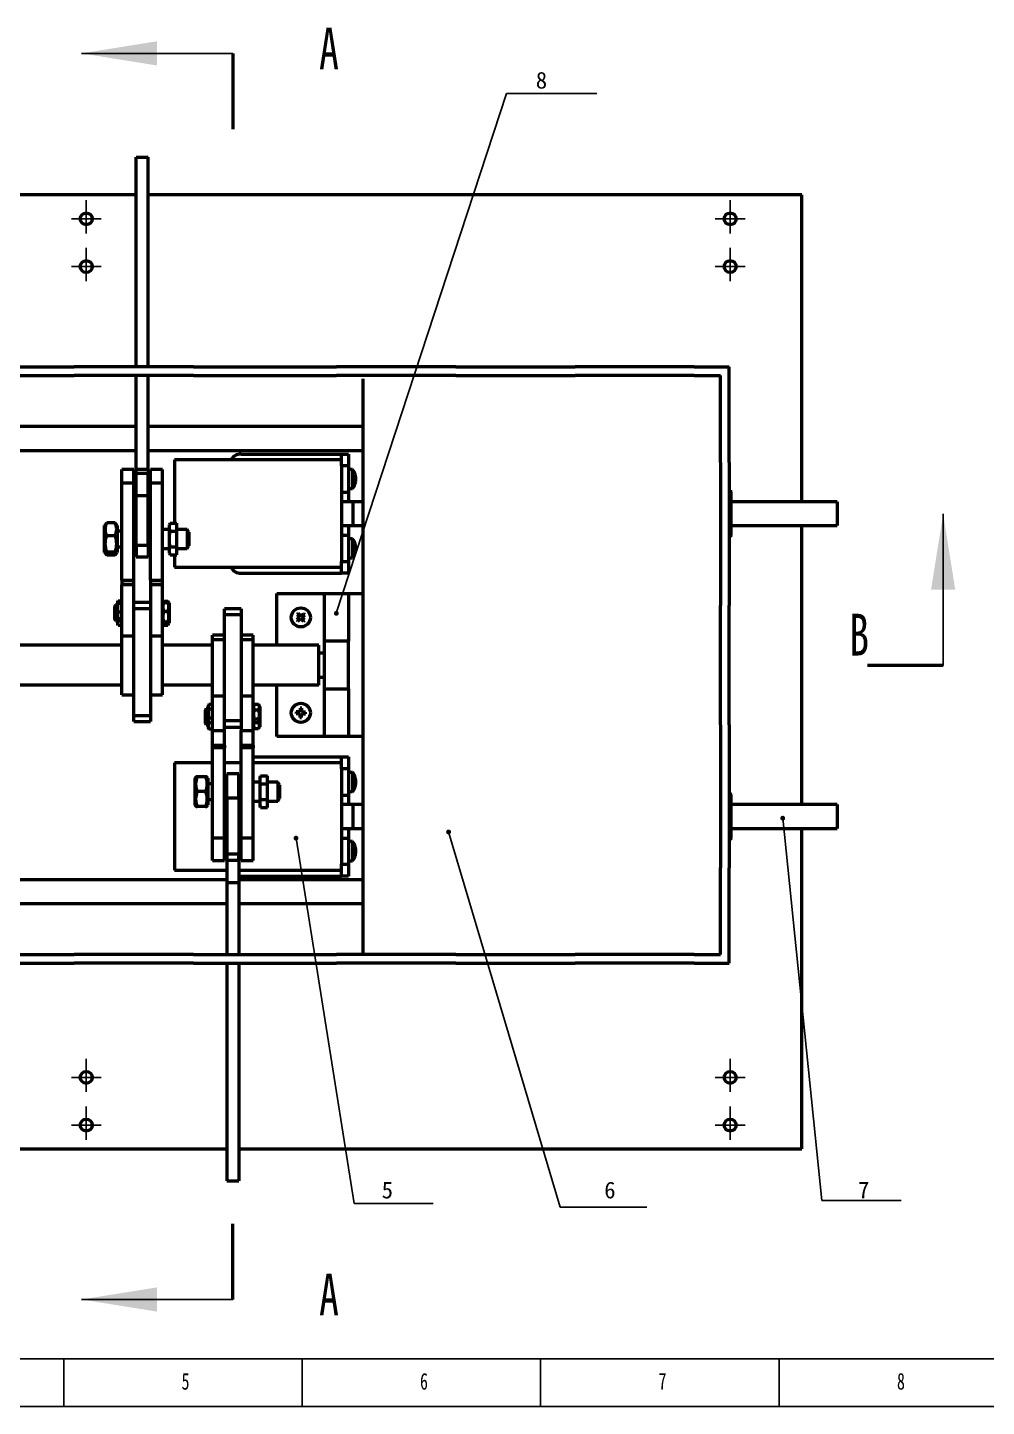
# Model space of a CAD drawing. Header units: millimetres. Extents: x 0 to 4205, y 0 to 2970.
# Drawn here: x 1102 to 2107, y 0 to 1445 of the extents above; entities that cross this region are included whole.
import ezdxf

# ---------------------------------------------------------------- set-up
doc = ezdxf.new("R2010")
doc.units = ezdxf.units.MM
doc.header["$LTSCALE"] = 5
doc.layers.add('10', color=7, linetype='Continuous')
doc.layers.add('5', color=7, linetype='Continuous')
doc.layers.add('标注层', color=4, linetype='Continuous', lineweight=25)
doc.layers.add('轮廓实线层', color=7, linetype='Continuous', lineweight=50)
doc.styles.add('SLDTEXTSTYLE4', font='TXT', dxfattribs={"width": 0.7})
doc.dimstyles.new('ISO-25', dxfattribs={"dimtxt": 2.5, "dimasz": 2.5, "dimexe": 1.25, "dimexo": 0.625, "dimtad": 1, "dimtxsty": 'Standard', "dimcen": 2.5, "dimadec": 0, "dimazin": 0, "dimtfac": 1, "dimtmove": 0, "dimatfit": 3, "dimfxl": 1, "dimarcsym": 0})

msp = doc.modelspace()

# ---------------------------------------------------------------- linework, layer by layer
for p, q in [((1317.33, 1418.258), (1158.58, 1418.258)), ((2061.959, 776.766), (2061.959, 935.516)), ((1317.33, 112.09), (1158.58, 112.09))]:
    msp.add_line(p, q)
at = {"lineweight": 50}
for p, q in [((1216.08, 1089.541), (1216.08, 1309.548)), ((1216.08, 1309.548), (1228.58, 1309.548)), ((1228.58, 1089.541), (1228.58, 1309.548)), ((1216.08, 1269.831), (943.58, 1269.831)), ((1913.69, 1269.831), (1228.58, 1269.831)), ((1913.69, 948.291), (1913.69, 1269.831)), ((1001.08, 1089.541), (1151.08, 1089.541)), ((1276.08, 1089.541), (1151.08, 1089.541)), ((1276.08, 1089.541), (1426.08, 1089.541)), ((1551.08, 1089.541), (1426.08, 1089.541)), ((1551.08, 1089.541), (1676.08, 1089.541)), ((1801.08, 1089.541), (1676.08, 1089.541)), ((1801.08, 1089.541), (1828.58, 1089.541)), ((1828.58, 1089.541), (1837.58, 1089.541)), ((1837.58, 989.541), (1837.58, 1089.541)), ((1001.08, 1080.541), (1151.08, 1080.541)), ((1276.08, 1080.541), (1151.08, 1080.541)), ((1216.08, 982.143), (1216.08, 1080.541)), ((1228.58, 982.143), (1228.58, 1080.541)), ((1276.08, 1080.541), (1426.08, 1080.541)), ((1551.08, 1080.541), (1426.08, 1080.541)), ((1426.08, 1080.541), (1426.08, 1079.541)), ((1453.58, 1077.041), (1453.58, 473.541)), ((1551.08, 1080.541), (1676.08, 1080.541)), ((1801.08, 1080.541), (1676.08, 1080.541)), ((1801.08, 1080.541), (1828.58, 1080.541)), ((1828.58, 989.541), (1828.58, 1080.541)), ((1216.08, 1027.041), (943.58, 1027.041)), ((1453.58, 1027.041), (1228.58, 1027.041)), ((943.58, 1002.041), (1216.08, 1002.041)), ((1228.58, 1002.041), (1453.58, 1002.041)), ((1326.08, 998.291), (1426.08, 998.291)), ((1426.08, 998.291), (1431.08, 998.291)), ((1431.08, 998.291), (1438.58, 998.291)), ((1431.08, 985.791), (1431.08, 998.291)), ((1438.58, 998.291), (1438.58, 985.791)), ((1431.08, 992.041), (1256.08, 992.041)), ((1256.08, 992.041), (1256.08, 925.779)), ((1438.58, 985.791), (1431.08, 985.791)), ((1431.08, 985.791), (1431.08, 981.702)), ((1438.58, 985.791), (1438.58, 958.291)), ((1828.58, 989.541), (1828.58, 839.541)), ((1837.58, 989.541), (1837.58, 839.541)), ((1213.58, 982.111), (1201.08, 982.111)), ((1201.08, 968.018), (1201.08, 982.111)), ((1213.58, 968.018), (1213.58, 982.111)), ((1228.58, 982.143), (1216.08, 982.143)), ((1216.08, 977.957), (1216.08, 982.143)), ((1228.58, 977.957), (1216.08, 977.957)), ((1216.08, 954.551), (1216.08, 977.957)), ((1228.58, 982.143), (1228.58, 977.957)), ((1228.58, 954.551), (1228.58, 977.957)), ((1243.58, 982.111), (1231.08, 982.111)), ((1231.08, 968.018), (1231.08, 982.111)), ((1243.58, 968.018), (1243.58, 982.111)), ((1431.08, 981.702), (1431.08, 889.88)), ((1442.889, 982.041), (1438.58, 982.041)), ((1442.889, 982.041), (1442.889, 962.041)), ((1201.08, 968.018), (1213.58, 968.018)), ((1201.08, 865.93), (1201.08, 968.018)), ((1213.58, 865.93), (1213.58, 968.018)), ((1228.58, 954.551), (1216.08, 954.551)), ((1216.08, 902.627), (1216.08, 954.551)), ((1228.58, 902.627), (1228.58, 954.551)), ((1231.08, 968.018), (1243.58, 968.018)), ((1231.08, 865.93), (1231.08, 968.018)), ((1243.58, 865.93), (1243.58, 968.018)), ((1431.08, 958.291), (1438.58, 958.291)), ((1438.58, 962.041), (1442.889, 962.041)), ((1438.58, 958.291), (1438.58, 948.291)), ((1839.03, 959.541), (1837.58, 959.541)), ((1839.78, 935.791), (1839.78, 958.791)), ((1443.58, 948.291), (1431.08, 948.291)), ((1453.58, 948.291), (1443.58, 948.291)), ((1443.58, 935.068), (1443.58, 948.291)), ((1443.58, 923.291), (1443.58, 948.291)), ((1950.952, 948.291), (1839.78, 948.291)), ((1950.952, 948.291), (1950.952, 923.291)), ((1185.078, 926.298), (1182.83, 923.467)), ((1193.832, 926.298), (1185.078, 926.298)), ((1196.08, 923.467), (1193.832, 926.298)), ((1251.499, 925.779), (1251.08, 924.217)), ((1251.499, 925.779), (1258.58, 925.779)), ((1258.58, 917.498), (1258.58, 925.779)), ((1443.58, 923.291), (1443.58, 935.068)), ((1839.78, 912.791), (1839.78, 935.791)), ((1182.83, 922.632), (1182.83, 923.467)), ((1182.83, 894.967), (1182.83, 922.632)), ((1182.83, 914.514), (1182.83, 906.276)), ((1193.832, 912.46), (1185.078, 912.46)), ((1196.08, 923.467), (1196.08, 894.967)), ((1201.08, 917.412), (1197.08, 917.412)), ((1216.08, 919.217), (1213.58, 919.217)), ((1231.08, 919.217), (1228.58, 919.217)), ((1251.08, 919.217), (1243.58, 919.217)), ((1251.08, 923.833), (1251.08, 924.217)), ((1251.08, 919.444), (1251.08, 923.833)), ((1251.499, 917.498), (1251.08, 919.444)), ((1251.08, 913.606), (1251.08, 919.444)), ((1251.08, 904.828), (1251.08, 913.606)), ((1251.499, 917.498), (1258.58, 917.498)), ((1269.517, 919.217), (1258.58, 919.217)), ((1258.58, 900.935), (1258.58, 917.498)), ((1271.08, 916.51), (1269.517, 919.217)), ((1269.517, 919.217), (1269.517, 899.217)), ((1271.08, 916.51), (1271.08, 901.923)), ((1431.08, 923.291), (1443.58, 923.291)), ((1431.08, 913.291), (1438.58, 913.291)), ((1438.58, 923.291), (1438.58, 913.291)), ((1438.58, 913.291), (1438.58, 885.791)), ((1443.58, 923.291), (1453.58, 923.291)), ((1837.58, 912.041), (1839.03, 912.041)), ((1839.78, 923.291), (1950.952, 923.291)), ((1913.69, 630.791), (1913.69, 923.291)), ((1197.08, 901.021), (1201.08, 901.021)), ((1213.58, 899.217), (1216.08, 899.217)), ((1216.08, 902.627), (1228.58, 902.627)), ((1216.08, 902.627), (1216.08, 890.467)), ((1228.58, 902.627), (1228.58, 890.467)), ((1228.58, 899.217), (1231.08, 899.217)), ((1243.58, 899.217), (1251.08, 899.217)), ((1251.499, 900.935), (1251.08, 904.828)), ((1251.08, 898.989), (1251.08, 904.828)), ((1251.08, 894.6), (1251.08, 898.989)), ((1251.499, 900.935), (1258.58, 900.935)), ((1258.58, 892.654), (1258.58, 900.935)), ((1258.58, 899.217), (1269.517, 899.217)), ((1269.517, 899.217), (1271.08, 901.923)), ((1442.889, 909.541), (1438.58, 909.541)), ((1442.889, 909.541), (1442.889, 889.541)), ((1182.83, 894.967), (1185.078, 892.136)), ((1185.078, 895.379), (1183.954, 893.551)), ((1193.832, 895.379), (1185.078, 895.379)), ((1193.832, 892.136), (1185.078, 892.136)), ((1193.832, 892.136), (1196.08, 894.967)), ((1216.08, 890.467), (1228.58, 890.467)), ((1251.08, 894.217), (1251.08, 894.6)), ((1251.08, 894.217), (1251.499, 892.654)), ((1251.499, 892.654), (1258.58, 892.654)), ((1256.08, 892.654), (1256.08, 879.541)), ((1431.08, 889.88), (1431.08, 885.791)), ((1431.08, 885.791), (1438.58, 885.791)), ((1431.08, 873.291), (1431.08, 885.791)), ((1438.58, 889.541), (1442.889, 889.541)), ((1438.58, 885.791), (1438.58, 873.291)), ((1256.08, 879.541), (1431.08, 879.541)), ((1326.08, 873.291), (1426.08, 873.291)), ((1426.08, 873.291), (1431.08, 873.291)), ((1438.58, 873.291), (1431.08, 873.291)), ((1201.08, 865.93), (1213.58, 865.93)), ((1201.08, 865.93), (1201.08, 865.619)), ((1201.08, 865.619), (1213.58, 865.619)), ((1201.08, 865.619), (1201.08, 861.086)), ((1213.58, 861.086), (1201.08, 861.086)), ((1201.08, 807.74), (1201.08, 861.086)), ((1213.58, 865.619), (1213.58, 865.93)), ((1213.58, 861.086), (1213.58, 865.619)), ((1213.58, 717.888), (1213.58, 861.086)), ((1231.08, 865.93), (1243.58, 865.93)), ((1231.08, 865.93), (1231.08, 865.619)), ((1231.08, 865.619), (1243.58, 865.619)), ((1231.08, 865.619), (1231.08, 717.888)), ((1243.58, 861.086), (1231.08, 861.086)), ((1243.58, 865.619), (1243.58, 865.93)), ((1243.58, 861.086), (1243.58, 865.619)), ((1243.58, 807.74), (1243.58, 861.086)), ((1194.455, 840.076), (1193.58, 838.56)), ((1193.58, 831.591), (1193.58, 838.56)), ((1196.83, 840.076), (1194.455, 840.076)), ((1194.455, 830.075), (1194.455, 840.076)), ((1196.83, 842.488), (1196.83, 843.79)), ((1197.051, 842.023), (1196.83, 842.488)), ((1196.83, 840.112), (1196.83, 842.488)), ((1196.83, 834.756), (1196.83, 840.112)), ((1197.051, 844.255), (1201.08, 844.255)), ((1197.051, 842.023), (1201.08, 842.023)), ((1231.08, 842.576), (1213.58, 842.576)), ((1245, 844.002), (1243.58, 842.2)), ((1245, 844.002), (1249.16, 844.002)), ((1245, 844.002), (1245, 842.561)), ((1245, 842.561), (1249.16, 842.561)), ((1250.58, 842.2), (1249.16, 844.002)), ((1249.16, 844.002), (1249.16, 842.561)), ((1250.58, 842.2), (1250.58, 828.44)), ((1363.58, 797.99), (1363.58, 852.041)), ((1363.58, 852.041), (1413.58, 852.041)), ((1413.58, 852.041), (1438.58, 852.041)), ((1413.58, 802.041), (1413.58, 852.041)), ((1438.58, 852.041), (1438.58, 802.041)), ((1438.58, 852.041), (1453.58, 852.041)), ((1828.58, 714.541), (1828.58, 839.541)), ((1837.58, 714.541), (1837.58, 839.541)), ((1193.58, 831.591), (1194.455, 830.075)), ((1193.58, 824.887), (1193.58, 831.591)), ((1193.58, 824.887), (1194.455, 823.371)), ((1194.455, 830.075), (1196.83, 830.075)), ((1194.455, 823.371), (1194.455, 830.075)), ((1197.051, 832.844), (1196.83, 834.756)), ((1196.83, 831.397), (1196.83, 834.756)), ((1196.83, 827.343), (1196.83, 831.397)), ((1197.051, 825.896), (1196.83, 827.343)), ((1196.83, 826.361), (1196.83, 827.343)), ((1196.83, 825.577), (1196.83, 826.361)), ((1197.051, 823.583), (1196.83, 825.577)), ((1196.83, 822.586), (1196.83, 825.577)), ((1197.051, 832.844), (1201.08, 832.844)), ((1197.051, 825.896), (1201.08, 825.896)), ((1231.08, 836.193), (1213.58, 836.193)), ((1245, 833.635), (1244.109, 829.89)), ((1244.109, 829.89), (1244.109, 825.56)), ((1244.109, 825.56), (1245, 822.539)), ((1245, 833.635), (1249.16, 833.635)), ((1249.16, 833.635), (1250.051, 829.89)), ((1250.051, 825.56), (1249.16, 822.539)), ((1250.051, 829.89), (1250.051, 825.56)), ((1250.58, 832.053), (1250.58, 836.244)), ((1250.58, 828.44), (1250.58, 827.951)), ((1250.58, 827.951), (1250.58, 824.036)), ((1250.58, 821.785), (1250.58, 824.523)), ((1250.58, 824.036), (1250.58, 821.246)), ((1326.08, 836.188), (1308.58, 836.188)), ((1308.58, 708.605), (1308.58, 836.188)), ((1326.08, 829.813), (1308.58, 829.813)), ((1326.08, 836.188), (1326.08, 708.605)), ((1194.455, 823.371), (1196.83, 823.371)), ((1196.83, 819.793), (1196.83, 822.586)), ((1197.051, 818.796), (1196.83, 819.793)), ((1196.83, 819.621), (1196.83, 819.793)), ((1196.83, 819.621), (1197.051, 818.797)), ((1197.051, 823.583), (1201.08, 823.583)), ((1197.051, 818.796), (1201.08, 818.796)), ((1243.58, 821.246), (1245, 818.869)), ((1245, 822.539), (1244.456, 820.876)), ((1244.456, 820.876), (1245, 818.869)), ((1245, 822.539), (1249.16, 822.539)), ((1245, 818.869), (1249.16, 818.869)), ((1249.16, 822.539), (1249.752, 820.876)), ((1249.16, 818.869), (1250.58, 821.246)), ((1249.752, 820.876), (1249.16, 818.869)), ((1201.08, 797.99), (1056.08, 797.99)), ((1201.08, 745.791), (1201.08, 807.74)), ((1201.08, 807.74), (1213.58, 807.74)), ((1231.08, 807.74), (1243.58, 807.74)), ((1243.58, 745.791), (1243.58, 807.74)), ((1296.08, 797.99), (1243.58, 797.99)), ((1308.58, 808.291), (1296.08, 808.291)), ((1296.08, 804.057), (1296.08, 808.291)), ((1296.08, 804.057), (1308.58, 804.057)), ((1296.08, 744.798), (1296.08, 804.057)), ((1338.58, 808.291), (1326.08, 808.291)), ((1326.08, 804.057), (1338.58, 804.057)), ((1338.58, 804.057), (1338.58, 808.291)), ((1338.58, 744.798), (1338.58, 804.057)), ((1407.38, 797.99), (1338.58, 797.99)), ((1407.38, 780.374), (1407.38, 797.99)), ((1438.58, 802.041), (1413.58, 802.041)), ((1413.58, 752.041), (1413.58, 802.041)), ((1438.58, 752.041), (1438.58, 802.041)), ((1413.58, 789.541), (1407.38, 789.541)), ((1407.38, 756.091), (1407.38, 780.374)), ((1201.08, 756.091), (1056.08, 756.091)), ((1296.08, 756.091), (1243.58, 756.091)), ((1407.38, 756.091), (1338.58, 756.091)), ((1363.58, 702.041), (1363.58, 756.091)), ((1407.38, 764.541), (1413.58, 764.541)), ((1413.58, 752.041), (1438.58, 752.041)), ((1413.58, 702.041), (1413.58, 752.041)), ((1438.58, 752.041), (1438.58, 702.041)), ((1201.08, 745.791), (1213.58, 745.791)), ((1231.08, 745.791), (1243.58, 745.791)), ((1296.08, 744.798), (1308.58, 744.798)), ((1296.08, 708.605), (1296.08, 744.798)), ((1326.08, 744.798), (1338.58, 744.798)), ((1338.58, 708.605), (1338.58, 744.798)), ((1213.58, 724.263), (1231.08, 724.263)), ((1289.455, 731.465), (1288.58, 729.95)), ((1288.58, 729.247), (1288.58, 729.95)), ((1288.58, 722.981), (1288.58, 729.247)), ((1288.585, 722.972), (1288.58, 722.964)), ((1288.58, 720.773), (1288.58, 722.964)), ((1291.83, 731.465), (1289.455, 731.465)), ((1289.455, 730.457), (1289.455, 731.465)), ((1289.455, 721.465), (1289.455, 730.457)), ((1292.051, 736.04), (1291.83, 735.215)), ((1291.83, 735.056), (1291.83, 735.215)), ((1291.83, 732.301), (1291.83, 735.056)), ((1292.051, 731.317), (1291.83, 732.301)), ((1291.83, 729.323), (1291.83, 732.301)), ((1291.83, 723.736), (1291.83, 729.323)), ((1292.051, 721.742), (1291.83, 723.736)), ((1291.83, 720.732), (1291.83, 723.736)), ((1292.051, 736.04), (1296.08, 736.04)), ((1292.051, 731.317), (1296.08, 731.317)), ((1340, 735.977), (1338.58, 733.59)), ((1340, 735.977), (1344.16, 735.977)), ((1340, 730.205), (1344.16, 730.205)), ((1345.58, 733.59), (1344.16, 735.977)), ((1345.58, 733.59), (1345.58, 719.34)), ((1345.58, 733.091), (1345.58, 730.381)), ((1213.58, 717.888), (1231.08, 717.888)), ((1288.58, 715.995), (1288.58, 720.773)), ((1288.58, 715.995), (1289.455, 714.479)), ((1289.455, 721.336), (1289.455, 721.465)), ((1289.455, 714.479), (1289.455, 721.336)), ((1289.455, 714.479), (1291.83, 714.479)), ((1291.83, 717.901), (1291.83, 720.732)), ((1292.051, 716.891), (1291.83, 717.901)), ((1291.83, 717.715), (1291.83, 717.901)), ((1291.83, 715.863), (1291.83, 717.715)), ((1292.051, 716.891), (1291.83, 715.863)), ((1291.83, 711.779), (1291.83, 715.863)), ((1292.051, 710.321), (1291.83, 711.779)), ((1291.83, 710.771), (1291.83, 711.779)), ((1292.051, 721.742), (1296.08, 721.742)), ((1292.051, 716.891), (1296.08, 716.891)), ((1292.051, 710.321), (1296.08, 710.321)), ((1296.08, 708.605), (1308.58, 708.605)), ((1296.08, 693.25), (1296.08, 708.605)), ((1308.58, 718.966), (1326.08, 718.966)), ((1308.58, 711.979), (1326.08, 711.979)), ((1308.58, 693.25), (1308.58, 708.605)), ((1326.08, 708.605), (1338.58, 708.605)), ((1326.08, 693.25), (1326.08, 708.605)), ((1338.58, 712.354), (1340, 710.581)), ((1338.58, 693.25), (1338.58, 708.605)), ((1340, 716.954), (1339.729, 716.954)), ((1339.827, 717.292), (1340, 720.693)), ((1340, 720.693), (1344.16, 720.693)), ((1340, 716.954), (1344.402, 716.954)), ((1340, 710.581), (1344.16, 710.581)), ((1344.313, 717.277), (1344.16, 720.693)), ((1344.16, 710.581), (1345.58, 712.354)), ((1345.58, 722.562), (1345.58, 718.384)), ((1345.58, 719.34), (1345.58, 712.354)), ((1828.58, 714.541), (1828.58, 564.541)), ((1837.58, 714.541), (1837.58, 564.541)), ((1413.58, 702.041), (1363.58, 702.041)), ((1438.58, 702.041), (1413.58, 702.041)), ((1453.58, 702.041), (1438.58, 702.041)), ((1296.08, 693.25), (1308.58, 693.25)), ((1296.08, 690.194), (1296.08, 693.25)), ((1308.58, 690.194), (1296.08, 690.194)), ((1296.08, 595.94), (1296.08, 690.194)), ((1308.58, 693.25), (1308.58, 690.194)), ((1308.58, 595.94), (1308.58, 690.194)), ((1326.08, 693.25), (1338.58, 693.25)), ((1326.08, 690.194), (1326.08, 693.25)), ((1338.58, 690.194), (1326.08, 690.194)), ((1326.08, 595.94), (1326.08, 690.194)), ((1338.58, 693.25), (1338.58, 690.194)), ((1338.58, 595.94), (1338.58, 690.194)), ((1338.58, 680.791), (1426.08, 680.791)), ((1426.08, 680.791), (1431.08, 680.791)), ((1431.08, 680.791), (1438.58, 680.791)), ((1431.08, 668.291), (1431.08, 680.791)), ((1438.58, 680.791), (1438.58, 668.291)), ((1296.08, 674.541), (1256.08, 674.541)), ((1256.08, 674.541), (1256.08, 562.041)), ((1326.08, 674.541), (1308.58, 674.541)), ((1431.08, 674.541), (1338.58, 674.541)), ((1431.08, 668.291), (1431.08, 664.202)), ((1438.58, 668.291), (1431.08, 668.291)), ((1438.58, 668.291), (1438.58, 640.791)), ((1278.674, 660.105), (1277.83, 658.642)), ((1277.83, 644.392), (1277.83, 658.642)), ((1288.832, 660.105), (1280.078, 660.105)), ((1291.08, 658.642), (1290.235, 660.105)), ((1291.08, 658.642), (1291.08, 630.142)), ((1296.08, 652.588), (1292.08, 652.588)), ((1311.08, 654.392), (1308.58, 654.392)), ((1323.58, 663.142), (1311.08, 663.142)), ((1311.08, 637.597), (1311.08, 663.142)), ((1323.58, 637.597), (1323.58, 663.142)), ((1326.08, 654.392), (1323.58, 654.392)), ((1346.08, 654.392), (1338.58, 654.392)), ((1346.499, 660.955), (1346.08, 659.392)), ((1346.08, 659.009), (1346.08, 659.392)), ((1346.08, 654.62), (1346.08, 659.009)), ((1346.08, 648.781), (1346.08, 654.62)), ((1346.499, 652.674), (1346.08, 654.62)), ((1346.499, 660.955), (1353.58, 660.955)), ((1346.499, 652.674), (1353.58, 652.674)), ((1353.58, 652.674), (1353.58, 660.955)), ((1364.517, 654.392), (1353.58, 654.392)), ((1353.58, 636.111), (1353.58, 652.674)), ((1366.08, 651.686), (1364.517, 654.392)), ((1364.517, 654.392), (1364.517, 634.392)), ((1366.08, 651.686), (1366.08, 637.099)), ((1431.08, 664.202), (1431.08, 572.38)), ((1442.889, 664.541), (1438.58, 664.541)), ((1442.889, 664.541), (1442.889, 654.541)), ((1442.889, 654.541), (1442.889, 644.541)), ((1277.83, 630.142), (1277.83, 644.392)), ((1288.832, 644.392), (1280.078, 644.392)), ((1292.08, 636.197), (1296.08, 636.197)), ((1323.58, 637.597), (1311.08, 637.597)), ((1311.08, 637.597), (1311.08, 579.346)), ((1323.58, 637.597), (1323.58, 579.346)), ((1346.08, 640.003), (1346.08, 648.781)), ((1346.08, 634.165), (1346.08, 640.003)), ((1346.499, 636.111), (1346.08, 640.003)), ((1346.499, 636.111), (1353.58, 636.111)), ((1353.58, 627.83), (1353.58, 636.111)), ((1364.517, 634.392), (1366.08, 637.099)), ((1431.08, 640.791), (1438.58, 640.791)), ((1438.58, 644.541), (1442.889, 644.541)), ((1438.58, 640.791), (1438.58, 630.791)), ((1839.03, 642.041), (1837.58, 642.041)), ((1839.78, 618.291), (1839.78, 641.291)), ((1277.83, 630.142), (1278.674, 628.68)), ((1288.832, 628.68), (1280.078, 628.68)), ((1290.235, 628.68), (1291.08, 630.142)), ((1308.58, 634.392), (1311.08, 634.392)), ((1323.58, 634.392), (1326.08, 634.392)), ((1338.58, 634.392), (1346.08, 634.392)), ((1346.08, 629.776), (1346.08, 634.165)), ((1346.499, 627.83), (1346.08, 629.776)), ((1346.08, 629.392), (1346.08, 629.776)), ((1346.08, 629.392), (1346.499, 627.83)), ((1346.499, 627.83), (1353.58, 627.83)), ((1353.58, 634.392), (1364.517, 634.392)), ((1443.58, 630.791), (1431.08, 630.791)), ((1453.58, 630.791), (1443.58, 630.791)), ((1443.58, 609.628), (1443.58, 630.791)), ((1443.58, 629.477), (1443.58, 630.791)), ((1443.58, 605.791), (1443.58, 629.477)), ((1950.952, 630.791), (1839.78, 630.791)), ((1950.952, 630.791), (1950.952, 605.791)), ((1443.58, 605.791), (1443.58, 609.628)), ((1839.78, 595.291), (1839.78, 618.291)), ((1296.08, 595.94), (1308.58, 595.94)), ((1296.08, 572.392), (1296.08, 595.94)), ((1308.58, 572.392), (1308.58, 595.94)), ((1326.08, 595.94), (1338.58, 595.94)), ((1326.08, 572.392), (1326.08, 595.94)), ((1338.58, 572.392), (1338.58, 595.94)), ((1431.08, 605.791), (1443.58, 605.791)), ((1431.08, 595.791), (1438.58, 595.791)), ((1438.58, 605.791), (1438.58, 595.791)), ((1438.58, 595.791), (1438.58, 568.291)), ((1443.58, 605.791), (1453.58, 605.791)), ((1837.58, 594.541), (1839.03, 594.541)), ((1839.78, 605.791), (1950.952, 605.791)), ((1913.69, 269.831), (1913.69, 605.791)), ((1311.08, 579.346), (1323.58, 579.346)), ((1311.08, 579.346), (1311.08, 572.551)), ((1323.58, 572.551), (1323.58, 579.346)), ((1442.889, 592.041), (1438.58, 592.041)), ((1442.889, 592.041), (1442.889, 582.041)), ((1442.889, 582.041), (1442.889, 572.041)), ((1296.08, 572.392), (1308.58, 572.392)), ((1311.08, 572.551), (1323.58, 572.551)), ((1311.08, 572.551), (1311.08, 549.25)), ((1323.58, 572.551), (1323.58, 549.25)), ((1326.08, 572.392), (1338.58, 572.392)), ((1431.08, 572.38), (1431.08, 568.291)), ((1431.08, 568.291), (1438.58, 568.291)), ((1431.08, 555.791), (1431.08, 568.291)), ((1438.58, 572.041), (1442.889, 572.041)), ((1438.58, 568.291), (1438.58, 555.791)), ((1828.58, 473.541), (1828.58, 564.541)), ((1837.58, 464.541), (1837.58, 564.541)), ((1311.08, 552.041), (1041.08, 552.041)), ((1256.08, 562.041), (1311.08, 562.041)), ((1311.08, 549.25), (1323.58, 549.25)), ((1311.08, 549.25), (1311.08, 473.541)), ((1323.58, 562.041), (1431.08, 562.041)), ((1323.58, 555.791), (1426.08, 555.791)), ((1453.58, 552.041), (1323.58, 552.041)), ((1323.58, 549.25), (1323.58, 473.541)), ((1426.08, 555.791), (1431.08, 555.791)), ((1438.58, 555.791), (1431.08, 555.791)), ((1041.08, 527.041), (1311.08, 527.041)), ((1323.58, 527.041), (1453.58, 527.041)), ((1001.08, 473.541), (1151.08, 473.541)), ((1001.08, 464.541), (1151.08, 464.541)), ((1276.08, 473.541), (1151.08, 473.541)), ((1276.08, 464.541), (1151.08, 464.541)), ((1276.08, 473.541), (1426.08, 473.541)), ((1276.08, 464.541), (1426.08, 464.541)), ((1311.08, 464.541), (1311.08, 236.576)), ((1323.58, 464.541), (1323.58, 236.576)), ((1551.08, 473.541), (1426.08, 473.541)), ((1551.08, 464.541), (1426.08, 464.541)), ((1551.08, 473.541), (1676.08, 473.541)), ((1551.08, 464.541), (1676.08, 464.541)), ((1801.08, 473.541), (1676.08, 473.541)), ((1801.08, 464.541), (1676.08, 464.541)), ((1801.08, 473.541), (1828.58, 473.541)), ((1801.08, 464.541), (1828.58, 464.541)), ((1828.58, 464.541), (1837.58, 464.541)), ((1041.08, 269.831), (1311.08, 269.831)), ((1323.58, 269.831), (1913.69, 269.831)), ((1311.08, 236.576), (1323.58, 236.576))]:
    msp.add_line(p, q, dxfattribs=at)
msp.add_lwpolyline([(1193.832, 895.379), (1194.956, 893.551)], dxfattribs=at)
at = {"lineweight": 50, "flags": 128}
msp.add_lwpolyline([(1445.582, 586.855), (1445.588, 586.861), (1445.593, 586.865), (1445.595, 586.867), (1445.596, 586.868)], dxfattribs=at)
at = {"lineweight": 50}
for centre, radius in [((1163.69, 1244.831), 6.25), ((1838.69, 1244.831), 6.25), ((1163.69, 1194.831), 6.25), ((1838.69, 1194.831), 6.25), ((1388.58, 827.041), 10), ((1388.58, 727.041), 10), ((1163.69, 344.831), 6.25), ((1838.69, 344.831), 6.25), ((1163.69, 294.831), 6.25), ((1838.69, 294.831), 6.25)]:
    msp.add_circle(centre, radius, dxfattribs=at)
for centre, radius, start, end in [((1326.08, 985.791), 12.5, 90, 150), ((1430.115, 972.061), 16.21, 355.915263, 37.99875), ((1430.08, 972.041), 16.25, 322.020128, 352.10302), ((1432.548, 971.698), 13.758, 352.104659, 356.703147), ((1839.03, 958.791), 0.75, 0, 90), ((1197.08, 918.412), 1, 180, 270), ((1839.03, 912.791), 0.75, 270, 0), ((1197.08, 900.021), 1, 90, 180), ((1430.08, 899.541), 16.25, 355.559332, 37.979872), ((1430.08, 899.541), 16.25, 322.020128, 355.559332), ((1326.08, 885.791), 12.5, 210, 270), ((1459.29, 748.563), 106.506, 132.487106, 134.610613), ((1401.137, 838.373), 21.742, 220.044919, 224.082154), ((1399.921, 814.473), 21.756, 130.046241, 134.080996), ((1466.992, 897.905), 106.56, 219.515631, 221.638056), ((1317.754, 905.41), 106.503, 309.514623, 311.638169), ((1310.052, 756.283), 106.574, 42.487548, 44.609694), ((1467.089, 897.781), 106.549, 222.487679, 224.610308), ((1459.474, 748.593), 106.607, 129.516032, 131.637537), ((1317.821, 905.57), 106.577, 312.487798, 314.609899), ((1310.171, 756.18), 106.556, 39.515591, 41.638096), ((1377.258, 839.588), 21.728, 310.042579, 314.082589), ((1376.015, 815.702), 21.752, 40.04485, 44.080291), ((1405.483, 726.404), 21.743, 175.822469, 179.859697), ((1392.481, 832.632), 106.534, 265.293792, 267.41674), ((1384.521, 621.51), 106.48, 88.264996, 90.389027), ((1494.181, 722.981), 106.55, 178.265762, 180.388399), ((1494.171, 723.139), 106.534, 175.293632, 177.41658), ((1387.943, 710.144), 21.737, 85.82181, 89.860176), ((1282.978, 730.943), 106.545, 355.293704, 357.416442), ((1392.639, 832.619), 106.527, 268.265471, 270.388551), ((1282.987, 731.1), 106.542, 358.265685, 0.38847), ((1384.677, 621.433), 106.551, 85.293691, 87.416304), ((1371.674, 727.678), 21.745, 355.822708, 359.859458), ((1389.217, 743.951), 21.75, 265.823065, 269.858921), ((1292.08, 653.588), 1, 180, 270), ((1430.08, 654.541), 16.25, 17.282138, 37.979872), ((1442.215, 663.039), 4.991, 312.424102, 312.653411), ((1429.966, 654.541), 16.341, 356.952049, 17.131473), ((1429.97, 654.539), 16.336, 342.867555, 356.959432), ((1292.08, 635.197), 1, 90, 180), ((1430.08, 654.541), 16.25, 322.020128, 342.717862), ((1442.215, 646.043), 4.991, 47.346589, 47.575898), ((1839.03, 641.291), 0.75, 0, 90), ((1839.03, 595.291), 0.75, 270, 0), ((1430.08, 582.041), 16.25, 17.282138, 37.979872), ((1429.966, 582.041), 16.341, 356.952138, 17.131338), ((1429.97, 582.039), 16.336, 342.86761, 356.959377), ((1430.08, 582.041), 16.25, 322.020128, 342.717862), ((1453.109, 585.421), 11.127, 227.429524, 227.532345)]:
    msp.add_arc(centre, radius, start, end, dxfattribs=at)
for points, knots in [([(1185.078, 912.46), (1184.675, 913.66), (1183.862, 916.087), (1183.411, 920.796), (1184.432, 924.167), (1185.078, 926.298)], [0, 0, 0, 0, 0.264862682, 0.535467441, 1, 1, 1, 1]), ([(1193.832, 926.298), (1194.234, 925.097), (1195.047, 922.671), (1195.499, 917.961), (1194.477, 914.59), (1193.832, 912.46)], [0, 0, 0, 0, 0.264861165, 0.535467456, 1, 1, 1, 1]), ([(1185.078, 895.379), (1184.863, 896.124), (1183.839, 899.67), (1183.278, 905.559), (1184.547, 910.425), (1185.078, 912.46)], [0, 0, 0, 0, 0.13405345, 0.637838935, 1, 1, 1, 1]), ([(1193.832, 912.46), (1194.363, 910.425), (1195.632, 905.559), (1195.071, 899.67), (1194.047, 896.124), (1193.832, 895.379)], [0, 0, 0, 0, 0.36216107, 0.86594655, 1, 1, 1, 1]), ([(1251.08, 913.606), (1251.103, 913.889), (1251.21, 915.19), (1251.372, 916.485), (1251.499, 917.498)], [0, 0, 0, 0, 0.21783298, 1, 1, 1, 1]), ([(1251.08, 898.989), (1251.094, 899.076), (1251.199, 899.727), (1251.359, 900.374), (1251.499, 900.935)], [0, 0, 0, 0, 0.13368775, 1, 1, 1, 1]), ([(1196.83, 843.79), (1196.831, 843.794), (1196.889, 843.95), (1196.971, 844.104), (1197.051, 844.255)], [0, 0, 0, 0, 0.02504889, 1, 1, 1, 1]), ([(1196.83, 840.112), (1196.831, 840.128), (1196.889, 840.766), (1196.971, 841.403), (1197.051, 842.023)], [0, 0, 0, 0, 0.02503677, 1, 1, 1, 1]), ([(1245, 833.635), (1244.721, 834.692), (1244.052, 837.226), (1244.342, 840.304), (1244.884, 842.164), (1245, 842.561)], [0, 0, 0, 0, 0.36002985, 0.86327315, 1, 1, 1, 1]), ([(1249.16, 842.561), (1249.276, 842.164), (1249.818, 840.304), (1250.108, 837.226), (1249.439, 834.692), (1249.16, 833.635)], [0, 0, 0, 0, 0.13672722, 0.63997008, 1, 1, 1, 1]), ([(1196.83, 831.397), (1196.837, 831.455), (1196.895, 831.938), (1196.978, 832.42), (1197.051, 832.844)], [0, 0, 0, 0, 0.11990024, 1, 1, 1, 1]), ([(1196.83, 826.361), (1196.831, 826.357), (1196.889, 826.202), (1196.971, 826.047), (1197.051, 825.896)], [0, 0, 0, 0, 0.02504458, 1, 1, 1, 1]), ([(1196.83, 822.586), (1196.837, 822.626), (1196.895, 822.959), (1196.978, 823.291), (1197.051, 823.583)], [0, 0, 0, 0, 0.11989945, 1, 1, 1, 1]), ([(1291.83, 729.323), (1291.831, 729.339), (1291.889, 730.006), (1291.971, 730.67), (1292.051, 731.317)], [0, 0, 0, 0, 0.02504601, 1, 1, 1, 1]), ([(1340, 730.205), (1339.884, 730.462), (1339.342, 731.664), (1339.052, 733.655), (1339.721, 735.294), (1340, 735.977)], [0, 0, 0, 0, 0.13672771, 0.63996817, 1, 1, 1, 1]), ([(1340, 720.693), (1339.613, 722.392), (1338.889, 725.571), (1339.647, 728.733), (1340, 730.205)], [0, 0, 0, 0, 0.53470078, 1, 1, 1, 1]), ([(1344.16, 735.977), (1344.439, 735.294), (1345.108, 733.655), (1344.818, 731.664), (1344.276, 730.462), (1344.16, 730.205)], [0, 0, 0, 0, 0.36003183, 0.86327229, 1, 1, 1, 1]), ([(1344.16, 730.205), (1344.547, 728.505), (1345.271, 725.327), (1344.513, 722.164), (1344.16, 720.693)], [0, 0, 0, 0, 0.53470078, 1, 1, 1, 1]), ([(1291.83, 720.732), (1291.837, 720.772), (1291.895, 721.11), (1291.978, 721.446), (1292.051, 721.742)], [0, 0, 0, 0, 0.11989532, 1, 1, 1, 1]), ([(1291.83, 710.771), (1291.831, 710.767), (1291.889, 710.617), (1291.971, 710.467), (1292.051, 710.321)], [0, 0, 0, 0, 0.02504726, 1, 1, 1, 1]), ([(1340, 710.581), (1339.595, 711.927), (1338.922, 714.169), (1339.568, 716.4), (1339.827, 717.292)], [0, 0, 0, 0, 0.6002179, 1, 1, 1, 1]), ([(1344.313, 717.277), (1344.608, 716.21), (1345.226, 713.972), (1344.526, 711.746), (1344.16, 710.581)], [0, 0, 0, 0, 0.47670783, 1, 1, 1, 1]), ([(1280.078, 644.392), (1279.675, 645.755), (1278.862, 648.511), (1278.411, 653.858), (1279.432, 657.686), (1280.078, 660.105)], [0, 0, 0, 0, 0.26486192, 0.53546748, 1, 1, 1, 1]), ([(1280.078, 660.105), (1279.436, 660.105), (1278.55, 660.105), (1278.883, 660.105), (1278.975, 660.105)], [0, 0, 0, 0, 0.7249073, 1, 1, 1, 1]), ([(1288.832, 660.105), (1289.234, 658.742), (1290.047, 655.987), (1290.499, 650.639), (1289.477, 646.811), (1288.832, 644.392)], [0, 0, 0, 0, 0.26486192, 0.53546748, 1, 1, 1, 1]), ([(1289.935, 660.105), (1290.026, 660.105), (1290.359, 660.105), (1289.474, 660.105), (1288.832, 660.105)], [0, 0, 0, 0, 0.2750927, 1, 1, 1, 1]), ([(1346.08, 659.009), (1346.094, 659.096), (1346.199, 659.746), (1346.359, 660.394), (1346.499, 660.955)], [0, 0, 0, 0, 0.133689583, 1, 1, 1, 1]), ([(1346.08, 648.781), (1346.103, 649.065), (1346.21, 650.365), (1346.372, 651.661), (1346.499, 652.674)], [0, 0, 0, 0, 0.21784037, 1, 1, 1, 1]), ([(1280.078, 628.68), (1279.675, 630.043), (1278.862, 632.798), (1278.411, 638.146), (1279.432, 641.974), (1280.078, 644.392)], [0, 0, 0, 0, 0.264862148, 0.535467939, 1, 1, 1, 1]), ([(1288.832, 644.392), (1289.234, 643.029), (1290.047, 640.274), (1290.499, 634.927), (1289.477, 631.099), (1288.832, 628.68)], [0, 0, 0, 0, 0.26486129, 0.535467077, 1, 1, 1, 1]), ([(1346.08, 634.165), (1346.094, 634.252), (1346.199, 634.902), (1346.359, 635.55), (1346.499, 636.111)], [0, 0, 0, 0, 0.13368342, 1, 1, 1, 1]), ([(1278.975, 628.68), (1278.883, 628.68), (1278.55, 628.68), (1279.436, 628.68), (1280.078, 628.68)], [0, 0, 0, 0, 0.2750927, 1, 1, 1, 1]), ([(1288.832, 628.68), (1289.474, 628.68), (1290.359, 628.68), (1290.026, 628.68), (1289.935, 628.68)], [0, 0, 0, 0, 0.7249073, 1, 1, 1, 1])]:
    msp.add_open_spline(points, degree=3, knots=knots, dxfattribs=at)
for points in [[(1158.58, 1418.258), (1237.955, 1405.558), (1237.955, 1430.958)], [(1158.58, 112.09), (1237.955, 99.39), (1237.955, 124.79)]]:
    msp.add_solid(points, dxfattribs=at)
msp.add_solid([(2061.959, 935.516), (2049.259, 856.141), (2074.659, 856.141)])
at = {"layer": '5', "color": 7, "lineweight": 25}
msp.add_line((0, 50), (4155, 50), dxfattribs=at)
at = {"layer": '5'}
for p, q in [((1140, 0), (1140, 50)), ((1390, 0), (1390, 50)), ((1640, 0), (1640, 50)), ((1890, 0), (1890, 50))]:
    msp.add_line(p, q, dxfattribs=at)
at = {"layer": '5', "color": 7}
msp.add_line((0, 0), (4205, 0), dxfattribs=at)
at = {"layer": '标注层'}
for p, q in [((1163.69, 1264.277), (1163.69, 1229.601)), ((1838.69, 1264.277), (1838.69, 1229.601)), ((1148.032, 1244.831), (1179.277, 1244.831)), ((1823.032, 1244.831), (1854.277, 1244.831)), ((1163.69, 1214.277), (1163.69, 1179.601)), ((1838.69, 1214.277), (1838.69, 1179.601)), ((1148.032, 1194.831), (1179.277, 1194.831)), ((1823.032, 1194.831), (1854.277, 1194.831)), ((1163.69, 364.277), (1163.69, 329.601)), ((1838.69, 364.277), (1838.69, 329.601)), ((1148.032, 344.831), (1179.277, 344.831)), ((1823.032, 344.831), (1854.277, 344.831)), ((1163.69, 314.277), (1163.69, 279.601)), ((1838.69, 314.277), (1838.69, 279.601)), ((1148.032, 294.831), (1179.277, 294.831)), ((1823.032, 294.831), (1854.277, 294.831))]:
    msp.add_line(p, q, dxfattribs=at)
at = {"layer": '轮廓实线层'}
for p, q in [((1317.33, 1418.258), (1317.33, 1338.883)), ((2061.959, 776.766), (1982.584, 776.766)), ((1317.33, 112.09), (1317.33, 191.465))]:
    msp.add_line(p, q, dxfattribs=at)

# ---------------------------------------------------------------- texts
at = {"char_height": 43.75, "attachment_point": 1, "style": 'SLDTEXTSTYLE4'}
for s, insert in [('A', (1407.726, 1445.304)), ('B', (1963.47, 830.859)), ('A', (1407.726, 139.137))]:
    msp.add_mtext(s, dxfattribs=dict(at, insert=insert))
at = {"layer": '10', "char_height": 17.5, "attachment_point": 2, "style": 'SLDTEXTSTYLE4'}
for s, insert in [('5', (1267.722, 35.1)), ('6', (1517.734, 35.1)), ('7', (1767.734, 35.1)), ('8', (2017.734, 35.1))]:
    msp.add_mtext(s, dxfattribs=dict(at, insert=insert))
at = {"layer": '5', "char_height": 17.5, "attachment_point": 1}
for s, width, insert in [('8', 73.1608, (1634.932, 1398.87)), ('5', 57.08164, (1473.348, 235.571)), ('6', 76.10093, (1706.677, 235.571)), ('7', 63.79364, (1972.698, 235.571))]:
    msp.add_mtext_dynamic_manual_height_columns(s, width=width, gutter_width=87.5, heights=[0], dxfattribs=dict(at, insert=insert))

# ---------------------------------------------------------------- leaders
at = {"layer": '5'}
for points in [[(1425.807, 831.332), (1604.219, 1376.227), (1698.748, 1376.227)], [(1893.774, 616.558), (1934.865, 215.688), (2017.872, 215.688)], [(1383.565, 595.636), (1444.686, 212.676), (1527.385, 212.676)], [(1543.496, 602.174), (1660.322, 209.031), (1751.41, 209.031)]]:
    msp.add_leader(points, dimstyle='ISO-25', override={"dimtxt": 17.5, "dimasz": 20.4, "dimexe": 10, "dimexo": 0, "dimgap": 7.62, "dimtad": 0, "dimtih": 1, "dimtoh": 1, "dimzin": 0, "dimadec": 2, "dimldrblk": 'DotSmall', "dimtzin": 0}, dxfattribs=at)

doc.saveas('drawing.dxf')
